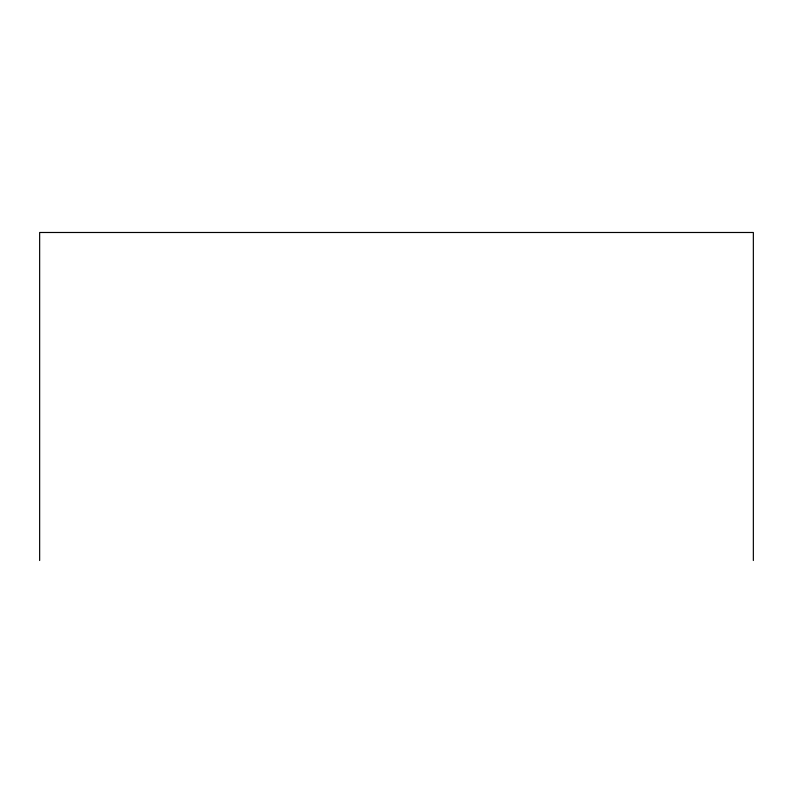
<?xml version="1.0" encoding="UTF-8"?>
<svg xmlns="http://www.w3.org/2000/svg" width="793" height="793" viewBox="0 0 793 793"><rect width="100%" height="100%" fill="white"/><g stroke="black" fill="none" stroke-linecap="round" stroke-linejoin="round"><path stroke-width="1.19" d="M753.35 560.512L753.35 232.488L39.65 232.488L39.65 560.512"/></g></svg>
